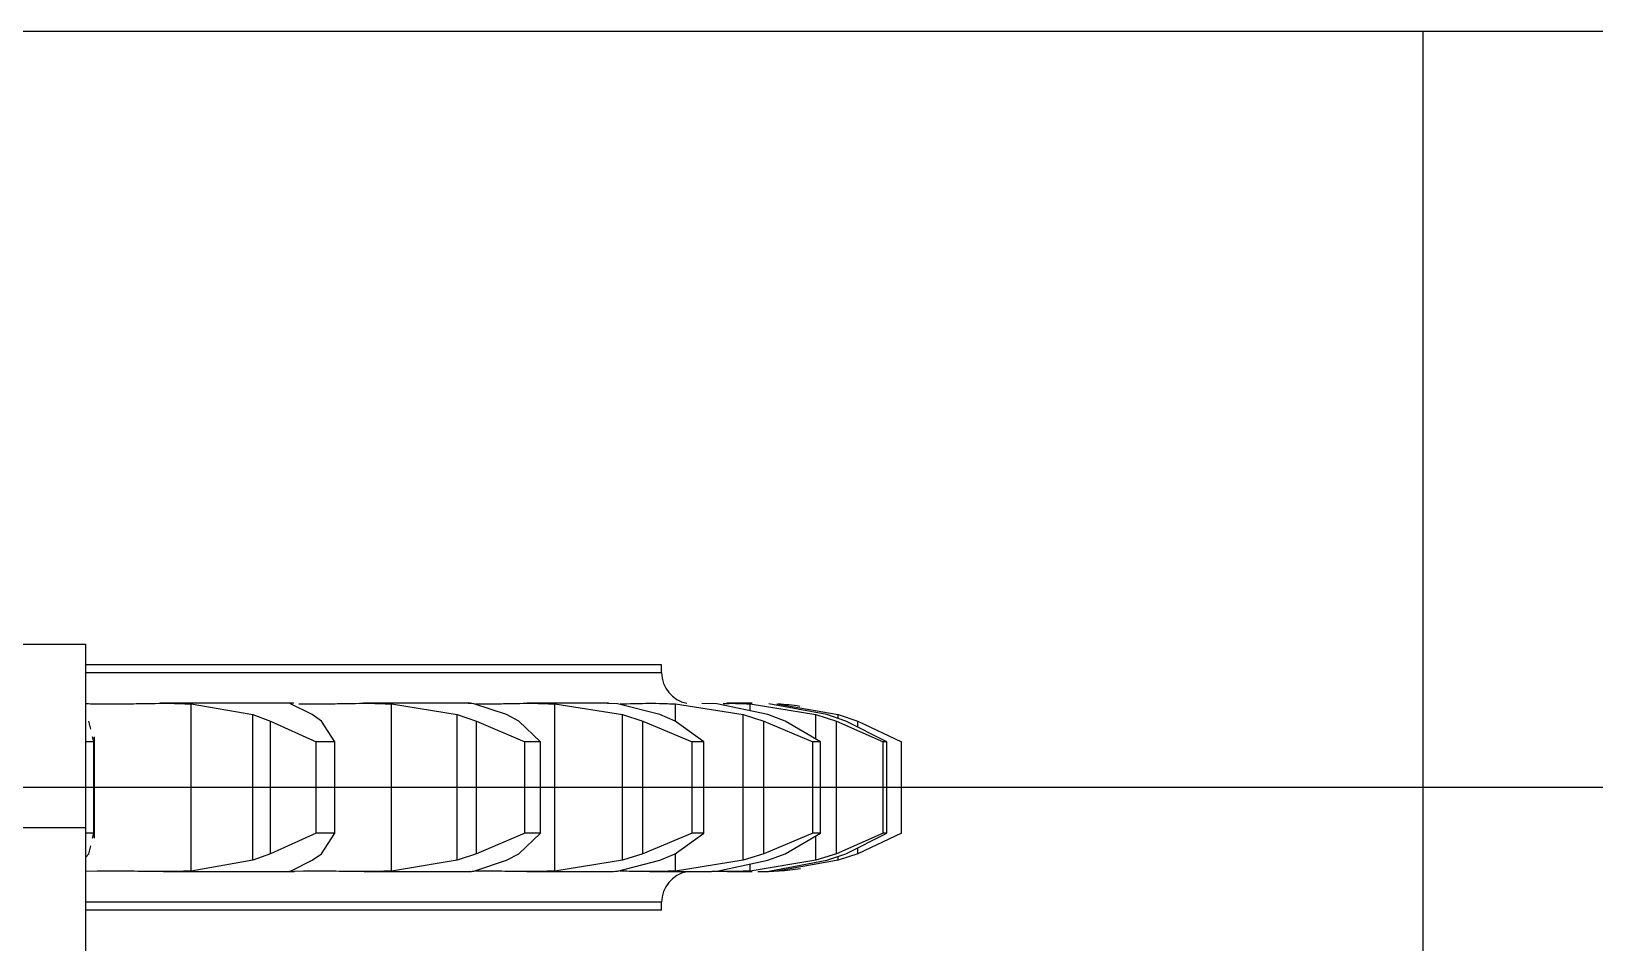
# Model space of a CAD drawing. Header units: millimetres. Extents: x -2889 to 8174, y 2447 to 8478.
# Drawn here: x 1619.6 to 1626.42, y 3381.26 to 3385.24 of the extents above; entities that cross this region are included whole.
import ezdxf

# ---------------------------------------------------------------- set-up
doc = ezdxf.new("R2010")
doc.units = ezdxf.units.MM

msp = doc.modelspace()

# ---------------------------------------------------------------- linework, layer by layer
at = {"color": 7, "linetype": 'Continuous', "lineweight": 25}
for p, q in [((1606.6739, 3385.2412), (1628.6739, 3385.2412)), ((1625.6739, 3385.2412), (1625.6739, 3381.1541)), ((1619.5347, 3382.5655), (1619.8347, 3382.5655)), ((1619.8347, 3382.5655), (1619.8347, 3381.7655)), ((1622.3499, 3382.4749), (1619.8347, 3382.4749)), ((1622.3499, 3382.4409), (1622.3499, 3382.4749)), ((1619.8856, 3382.305), (1620.0016, 3382.305)), ((1620.7434, 3382.3075), (1620.1609, 3382.3075)), ((1620.2955, 3381.5752), (1620.2955, 3382.3048)), ((1620.2955, 3382.3048), (1620.5651, 3382.258)), ((1620.5651, 3382.258), (1620.6416, 3382.2294)), ((1620.5651, 3381.622), (1620.5651, 3382.258)), ((1620.7297, 3382.3048), (1620.7288, 3382.3062)), ((1620.8239, 3382.258), (1620.7297, 3382.3048)), ((1620.7868, 3382.305), (1620.8859, 3382.305)), ((1620.8649, 3382.2294), (1620.8239, 3382.258)), ((1621.5177, 3382.3075), (1621.0489, 3382.3075)), ((1621.1708, 3381.5752), (1621.1708, 3382.3048)), ((1621.1708, 3382.3048), (1621.4577, 3382.258)), ((1621.4577, 3382.258), (1621.5416, 3382.2294)), ((1621.4577, 3381.622), (1621.4577, 3382.258)), ((1621.6722, 3382.258), (1621.5306, 3382.3048)), ((1621.5366, 3382.305), (1621.6157, 3382.305)), ((1621.7266, 3382.2294), (1621.6722, 3382.258)), ((1622.1183, 3382.3075), (1621.7617, 3382.3075)), ((1621.8829, 3381.5752), (1621.8829, 3382.3048)), ((1621.8829, 3382.3048), (1622.1784, 3382.258)), ((1622.1573, 3382.3048), (1622.1141, 3382.3072)), ((1622.342, 3382.258), (1622.1573, 3382.3048)), ((1622.1784, 3382.258), (1622.2672, 3382.2294)), ((1622.1784, 3381.622), (1622.1784, 3382.258)), ((1622.4083, 3382.2294), (1622.342, 3382.258)), ((1622.4102, 3382.3048), (1622.7053, 3382.258)), ((1622.5909, 3382.3048), (1622.5251, 3382.3073)), ((1622.8131, 3382.258), (1622.5909, 3382.3048)), ((1622.7445, 3382.3075), (1622.6346, 3382.3075)), ((1622.7053, 3382.258), (1622.7962, 3382.2294)), ((1622.7053, 3381.622), (1622.7053, 3382.258)), ((1622.7366, 3382.3048), (1623.0224, 3382.258)), ((1622.8891, 3382.2294), (1622.8131, 3382.258)), ((1623.071, 3382.258), (1622.8181, 3382.3048)), ((1622.8523, 3382.3048), (1623.12, 3382.258)), ((1623.0224, 3382.258), (1623.1127, 3382.2294)), ((1623.1546, 3382.2294), (1623.071, 3382.258)), ((1623.12, 3382.258), (1623.207, 3382.2294)), ((1619.8575, 3382.1953), (1619.8492, 3382.2294)), ((1620.6416, 3382.2294), (1620.8419, 3382.1399)), ((1620.6416, 3381.6505), (1620.6416, 3382.2294)), ((1620.9234, 3382.1399), (1620.8649, 3382.2294)), ((1621.5416, 3382.2294), (1621.7527, 3382.1399)), ((1621.5416, 3381.6505), (1621.5416, 3382.2294)), ((1621.8203, 3382.1399), (1621.7266, 3382.2294)), ((1622.2672, 3382.2294), (1622.4827, 3382.1399)), ((1622.2672, 3381.6505), (1622.2672, 3382.2294)), ((1622.5343, 3382.1399), (1622.4083, 3382.2294)), ((1622.7962, 3382.2294), (1623.0097, 3382.1399)), ((1622.7962, 3381.6505), (1622.7962, 3382.2294)), ((1623.0436, 3382.1399), (1622.8891, 3382.2294)), ((1623.1127, 3382.2294), (1623.3176, 3382.1399)), ((1623.1127, 3381.6505), (1623.1127, 3382.2294)), ((1623.3329, 3382.1399), (1623.1546, 3382.2294)), ((1623.207, 3382.2294), (1623.397, 3382.1399)), ((1619.8708, 3382.1399), (1619.8347, 3382.1399)), ((1619.8708, 3382.1399), (1619.8656, 3382.1612)), ((1619.8708, 3381.7401), (1619.8708, 3382.1399)), ((1619.8732, 3381.7187), (1619.8732, 3382.1612)), ((1620.9234, 3382.1399), (1620.8419, 3382.1399)), ((1620.8419, 3381.7401), (1620.8419, 3382.1399)), ((1620.9234, 3381.7401), (1620.9234, 3382.1399)), ((1621.8203, 3382.1399), (1621.7527, 3382.1399)), ((1621.7527, 3381.7401), (1621.7527, 3382.1399)), ((1621.8203, 3381.7401), (1621.8203, 3382.1399)), ((1622.5343, 3382.1399), (1622.4827, 3382.1399)), ((1622.4827, 3381.7401), (1622.4827, 3382.1399)), ((1622.5343, 3381.7401), (1622.5343, 3382.1399)), ((1623.0436, 3382.1399), (1623.0097, 3382.1399)), ((1623.0097, 3381.7401), (1623.0097, 3382.1399)), ((1623.0436, 3381.7401), (1623.0436, 3382.1399)), ((1623.3329, 3382.1399), (1623.3176, 3382.1399)), ((1623.3176, 3381.7401), (1623.3176, 3382.1399)), ((1623.3329, 3381.7401), (1623.3329, 3382.1399)), ((1623.397, 3381.7401), (1623.397, 3382.1399)), ((1619.5347, 3381.7655), (1619.8347, 3381.7655)), ((1619.8347, 3381.7655), (1619.8347, 3378.1655)), ((1619.8708, 3381.7401), (1619.8347, 3381.7401)), ((1619.8656, 3381.7187), (1619.8708, 3381.7401)), ((1620.8419, 3381.7401), (1620.6416, 3381.6505)), ((1620.9234, 3381.7401), (1620.8419, 3381.7401)), ((1620.8649, 3381.6505), (1620.9234, 3381.7401)), ((1621.7527, 3381.7401), (1621.5416, 3381.6505)), ((1621.7266, 3381.6505), (1621.8203, 3381.7401)), ((1621.8203, 3381.7401), (1621.7527, 3381.7401)), ((1622.4827, 3381.7401), (1622.2672, 3381.6505)), ((1622.4083, 3381.6505), (1622.5343, 3381.7401)), ((1622.5343, 3381.7401), (1622.4827, 3381.7401)), ((1623.0097, 3381.7401), (1622.7962, 3381.6505)), ((1622.8891, 3381.6505), (1623.0436, 3381.7401)), ((1623.0436, 3381.7401), (1623.0097, 3381.7401)), ((1623.3176, 3381.7401), (1623.1127, 3381.6505)), ((1623.1546, 3381.6505), (1623.3329, 3381.7401)), ((1623.397, 3381.7401), (1623.207, 3381.6505)), ((1623.3329, 3381.7401), (1623.3176, 3381.7401)), ((1619.8347, 3381.6347), (1619.8492, 3381.6505)), ((1619.8492, 3381.6505), (1619.8575, 3381.6847)), ((1620.6416, 3381.6505), (1620.5651, 3381.622)), ((1620.8239, 3381.622), (1620.8649, 3381.6505)), ((1621.5416, 3381.6505), (1621.4577, 3381.622)), ((1621.6722, 3381.622), (1621.7266, 3381.6505)), ((1622.2672, 3381.6505), (1622.1784, 3381.622)), ((1622.342, 3381.622), (1622.4083, 3381.6505)), ((1622.7962, 3381.6505), (1622.7053, 3381.622)), ((1622.8131, 3381.622), (1622.8891, 3381.6505)), ((1623.1127, 3381.6505), (1623.0224, 3381.622)), ((1623.071, 3381.622), (1623.1546, 3381.6505)), ((1623.207, 3381.6505), (1623.12, 3381.622)), ((1619.8856, 3381.575), (1619.8347, 3381.5736)), ((1620.0016, 3381.575), (1619.8856, 3381.575)), ((1620.1745, 3381.5725), (1620.7469, 3381.5725)), ((1620.5651, 3381.622), (1620.2955, 3381.5752)), ((1620.7297, 3381.5752), (1620.8239, 3381.622)), ((1620.7868, 3381.575), (1620.7462, 3381.5735)), ((1620.8859, 3381.575), (1620.7868, 3381.575)), ((1621.0516, 3381.5725), (1621.5177, 3381.5725)), ((1621.4577, 3381.622), (1621.1708, 3381.5752)), ((1621.5306, 3381.5752), (1621.6722, 3381.622)), ((1621.6157, 3381.575), (1621.5366, 3381.575)), ((1621.7619, 3381.5725), (1622.1218, 3381.5725)), ((1622.1784, 3381.622), (1621.8829, 3381.5752)), ((1622.1573, 3381.5752), (1622.342, 3381.622)), ((1622.2964, 3381.5725), (1622.5387, 3381.5725)), ((1622.7053, 3381.622), (1622.4102, 3381.5752)), ((1622.5909, 3381.5752), (1622.8131, 3381.622)), ((1622.6378, 3381.5725), (1622.7452, 3381.5725)), ((1623.0224, 3381.622), (1622.7366, 3381.5752)), ((1622.8181, 3381.5752), (1623.071, 3381.622)), ((1623.12, 3381.622), (1622.8523, 3381.5752)), ((1622.3499, 3381.4051), (1622.3499, 3381.439)), ((1622.3499, 3381.4051), (1619.8347, 3381.4051))]:
    msp.add_line(p, q, dxfattribs=at)
at = {"color": 8, "linetype": 'Continuous', "lineweight": 25}
for p, q in [((1622.3499, 3382.4409), (1619.8347, 3382.4409)), ((1622.4102, 3382.2298), (1622.4102, 3382.3048)), ((1622.7366, 3382.2741), (1622.7366, 3382.3048)), ((1623.0224, 3382.1522), (1623.0224, 3382.258)), ((1623.12, 3382.2412), (1623.12, 3382.258)), ((1623.207, 3382.2031), (1623.207, 3382.2294)), ((1623.0224, 3381.622), (1623.0224, 3381.7278)), ((1622.4102, 3381.5752), (1622.4102, 3381.6502)), ((1623.12, 3381.622), (1623.12, 3381.6387)), ((1623.207, 3381.6505), (1623.207, 3381.6768)), ((1622.7366, 3381.5752), (1622.7366, 3381.6059)), ((1622.3499, 3381.439), (1619.8347, 3381.439))]:
    msp.add_line(p, q, dxfattribs=at)
msp.add_line((1658.7677, 3381.94), (1608.8239, 3381.94))
at = {"color": 7, "linetype": 'Continuous', "lineweight": 25}
for centre, radius, start, end in [((1622.4858, 3382.4409), 0.1359, 180, 258.99679), ((1622.7693, 3381.0375), 1.27, 81.67687, 86.00461), ((1622.4858, 3381.439), 0.1359, 101.00321, 180), ((1622.7693, 3382.8425), 1.27, 270, 278.49108)]:
    msp.add_arc(centre, radius, start, end, dxfattribs=at)
for points, knots in [([(1619.8347, 3382.3064), (1619.8434, 3382.3061), (1619.8567, 3382.3056), (1619.8781, 3382.3052), (1619.8856, 3382.305)], [0, 0, 0, 0, 0.653998, 1, 1, 1, 1]), ([(1620.0016, 3382.305), (1620.0301, 3382.3055), (1620.1003, 3382.3066), (1620.2038, 3382.3086), (1620.2716, 3382.3058), (1620.2955, 3382.3048)], [0, 0, 0, 0, 0.306858, 0.75587, 1, 1, 1, 1]), ([(1620.7659, 3382.3057), (1620.7672, 3382.3056), (1620.7717, 3382.3054), (1620.7806, 3382.3052), (1620.7868, 3382.305)], [0, 0, 0, 0, 0.294106, 1, 1, 1, 1]), ([(1620.8859, 3382.305), (1620.9119, 3382.3055), (1620.976, 3382.3066), (1621.0768, 3382.3086), (1621.1463, 3382.3058), (1621.1708, 3382.3048)], [0, 0, 0, 0, 0.306858, 0.755871, 1, 1, 1, 1]), ([(1621.5306, 3382.3048), (1621.515, 3382.3064), (1621.4991, 3382.3081), (1621.5059, 3382.3074), (1621.506, 3382.3074)], [0, 0, 0, 0, 0.979522, 1, 1, 1, 1]), ([(1621.6157, 3382.305), (1621.6385, 3382.3055), (1621.6944, 3382.3066), (1621.7895, 3382.3086), (1621.8586, 3382.3058), (1621.8829, 3382.3048)], [0, 0, 0, 0, 0.306856, 0.755869, 1, 1, 1, 1]), ([(1622.1688, 3382.305), (1622.1876, 3382.3055), (1622.2337, 3382.3066), (1622.3201, 3382.3086), (1622.3867, 3382.3058), (1622.4102, 3382.3048)], [0, 0, 0, 0, 0.306852, 0.755865, 1, 1, 1, 1]), ([(1622.6183, 3382.3068), (1622.6354, 3382.3072), (1622.6691, 3382.308), (1622.7142, 3382.3058), (1622.7366, 3382.3048)], [0, 0, 0, 0, 0.503723, 1, 1, 1, 1]), ([(1620.2955, 3381.5752), (1620.2513, 3381.5739), (1620.1628, 3381.5712), (1620.0619, 3381.5741), (1620.0115, 3381.5748), (1620.0016, 3381.575)], [0, 0, 0, 0, 0.445394, 0.89061, 1, 1, 1, 1]), ([(1620.7357, 3381.5731), (1620.7299, 3381.5728), (1620.7184, 3381.572), (1620.7259, 3381.5741), (1620.7297, 3381.5752)], [0, 0, 0, 0, 0.499792, 1, 1, 1, 1]), ([(1621.1708, 3381.5752), (1621.1258, 3381.5739), (1621.0358, 3381.5712), (1620.9404, 3381.5741), (1620.8949, 3381.5748), (1620.8859, 3381.575)], [0, 0, 0, 0, 0.445398, 0.890614, 1, 1, 1, 1]), ([(1621.5113, 3381.5731), (1621.5102, 3381.5728), (1621.5078, 3381.5721), (1621.5225, 3381.5741), (1621.5306, 3381.5752)], [0, 0, 0, 0, 0.4478745, 1, 1, 1, 1]), ([(1621.8829, 3381.5752), (1621.8385, 3381.5739), (1621.7496, 3381.5712), (1621.6627, 3381.5741), (1621.6235, 3381.5748), (1621.6157, 3381.575)], [0, 0, 0, 0, 0.4453994, 0.8906161, 1, 1, 1, 1]), ([(1622.1162, 3381.573), (1622.1185, 3381.5728), (1622.1239, 3381.5722), (1622.1452, 3381.5741), (1622.1573, 3381.5752)], [0, 0, 0, 0, 0.433566, 1, 1, 1, 1]), ([(1622.4102, 3381.5752), (1622.3677, 3381.5739), (1622.2827, 3381.5712), (1622.2069, 3381.5741), (1622.1751, 3381.5748), (1622.1688, 3381.575)], [0, 0, 0, 0, 0.445399, 0.890616, 1, 1, 1, 1]), ([(1622.5235, 3381.5731), (1622.5305, 3381.5728), (1622.5445, 3381.572), (1622.5754, 3381.5741), (1622.5909, 3381.5752)], [0, 0, 0, 0, 0.4984693, 1, 1, 1, 1]), ([(1622.7366, 3381.5752), (1622.6962, 3381.5738), (1622.6282, 3381.5716), (1622.5857, 3381.5732), (1622.5684, 3381.5739)], [0, 0, 0, 0, 0.593428, 1, 1, 1, 1])]:
    msp.add_open_spline(points, degree=3, knots=knots, dxfattribs=at)

doc.saveas('drawing.dxf')
